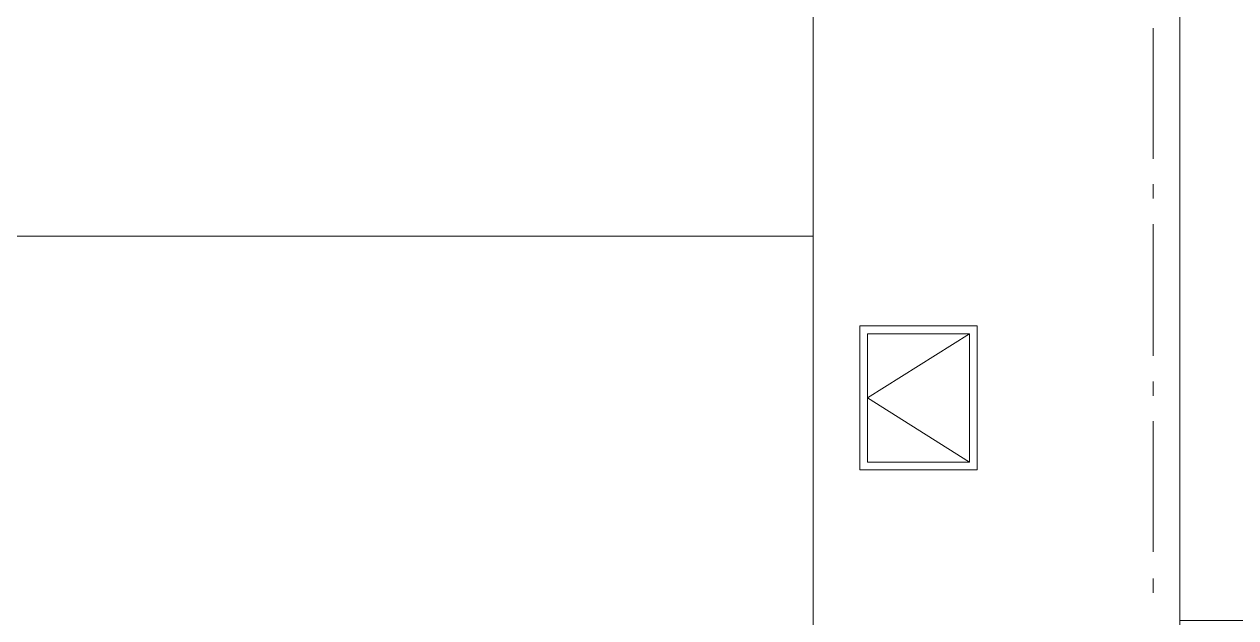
# Model space of a CAD drawing. Header units: millimetres. Extents: x -135211 to 49383, y -8033 to 228499.
# Drawn here: x -99963 to -95332, y 15854 to 18123 of the extents above; entities that cross this region are included whole.
import ezdxf

# ---------------------------------------------------------------- set-up
doc = ezdxf.new("R2010")
doc.units = ezdxf.units.MM
doc.layers.add('PDF _Геометрия', color=7, linetype='Continuous', true_color=0x1d1d1d)

msp = doc.modelspace()

# ---------------------------------------------------------------- linework, layer by layer
at = {"layer": 'PDF _Геометрия', "color": 7, "lineweight": 9}
for points in [[(-102564.4, 19123.9), (-96947.2, 19123.9), (-96947.2, 17312.1), (-103047, 17312.1), (-103047, 19123.9), (-103047, 15242.2), (-103047, 17079.3)], [(-96947.2, 15242.2), (-96947.2, 19123.9), (-96845.6, 19123.9), (-96045.5, 19123.9)], [(-95647.6, 17608.5), (-95647.6, 18108)], [(-95647.6, 17456.1), (-95647.6, 17511.1)], [(-95647.6, 16855), (-95647.6, 17358.7)], [(-96350.3, 16448.6), (-96350.3, 16939.6)], [(-95647.6, 16702.6), (-95647.6, 16757.6)], [(-95647.6, 16105.7), (-95647.6, 16605.2)], [(-95647.6, 15949.1), (-95647.6, 16004.1)]]:
    msp.add_lwpolyline(points, dxfattribs=at)
for points in [[(-95546, 19123.9), (-95546, 15242.2)], [(-93996.7, 15843.3), (-93996.7, 18544), (-95546, 18544), (-95546, 15843.3)], [(-96769.4, 16969.3), (-96320.7, 16969.3), (-96320.7, 16419), (-96769.4, 16419)], [(-96739.7, 16939.6), (-96350.3, 16939.6), (-96739.7, 16694.1), (-96350.3, 16448.6), (-96739.7, 16448.6)], [(-96739.7, 16939.6), (-96739.7, 16448.6), (-96350.3, 16448.6), (-96350.3, 16939.6)], [(-96739.7, 16448.6), (-96350.3, 16448.6), (-96350.3, 16939.6), (-96739.7, 16939.6)]]:
    msp.add_lwpolyline(points, close=True, dxfattribs=at)

doc.saveas('drawing.dxf')
